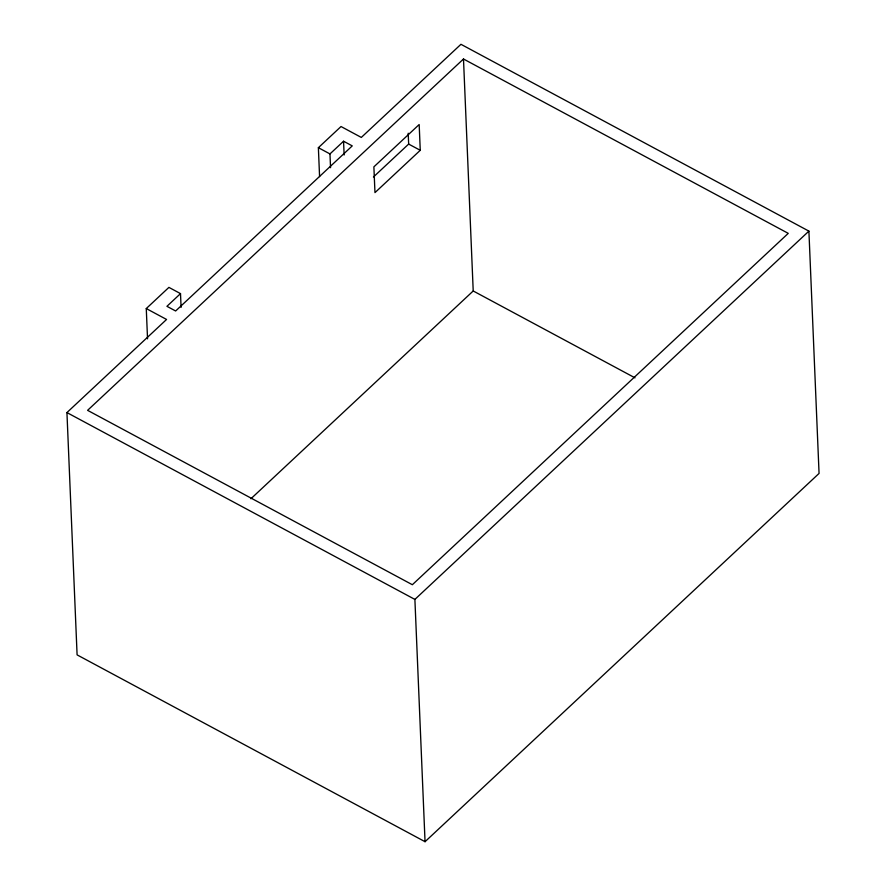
<?xml version="1.0" encoding="UTF-8"?>
<svg xmlns="http://www.w3.org/2000/svg" width="886" height="886" viewBox="0 0 886 886"><rect width="100%" height="100%" fill="white"/><g stroke="black" fill="none" stroke-linecap="round" stroke-linejoin="round"><path stroke-width="1.33" d="M147.541 338.84L146.268 308.561L168.916 287.385L180.511 293.62L181.087 307.387M319.58 176.602L318.373 147.696L341.021 126.532L361.311 137.43L460.953 44.3L808.907 231.124L819.063 473.423L425.047 841.7L77.093 654.876L66.937 412.577L166.568 319.458L146.268 308.561M180.511 293.62L166.933 306.312L175.627 310.986L352.251 145.891L343.558 141.228L329.969 153.92L330.544 167.687M463.489 58.997L87.592 410.34L412.355 584.716L788.252 233.361L463.489 58.997L473.213 290.973L250.904 498.763M373.427 177.001L408.656 144.075L408.202 133.221M420.252 150.299L374.966 192.627L373.881 166.856L419.178 124.527L420.252 150.299L408.656 144.075M425.047 841.7L414.892 599.412L808.907 231.124M318.373 147.696L329.969 153.92M473.213 290.973L634.985 377.835M66.937 412.577L414.892 599.412M343.558 141.228L344.133 154.995"/></g></svg>
